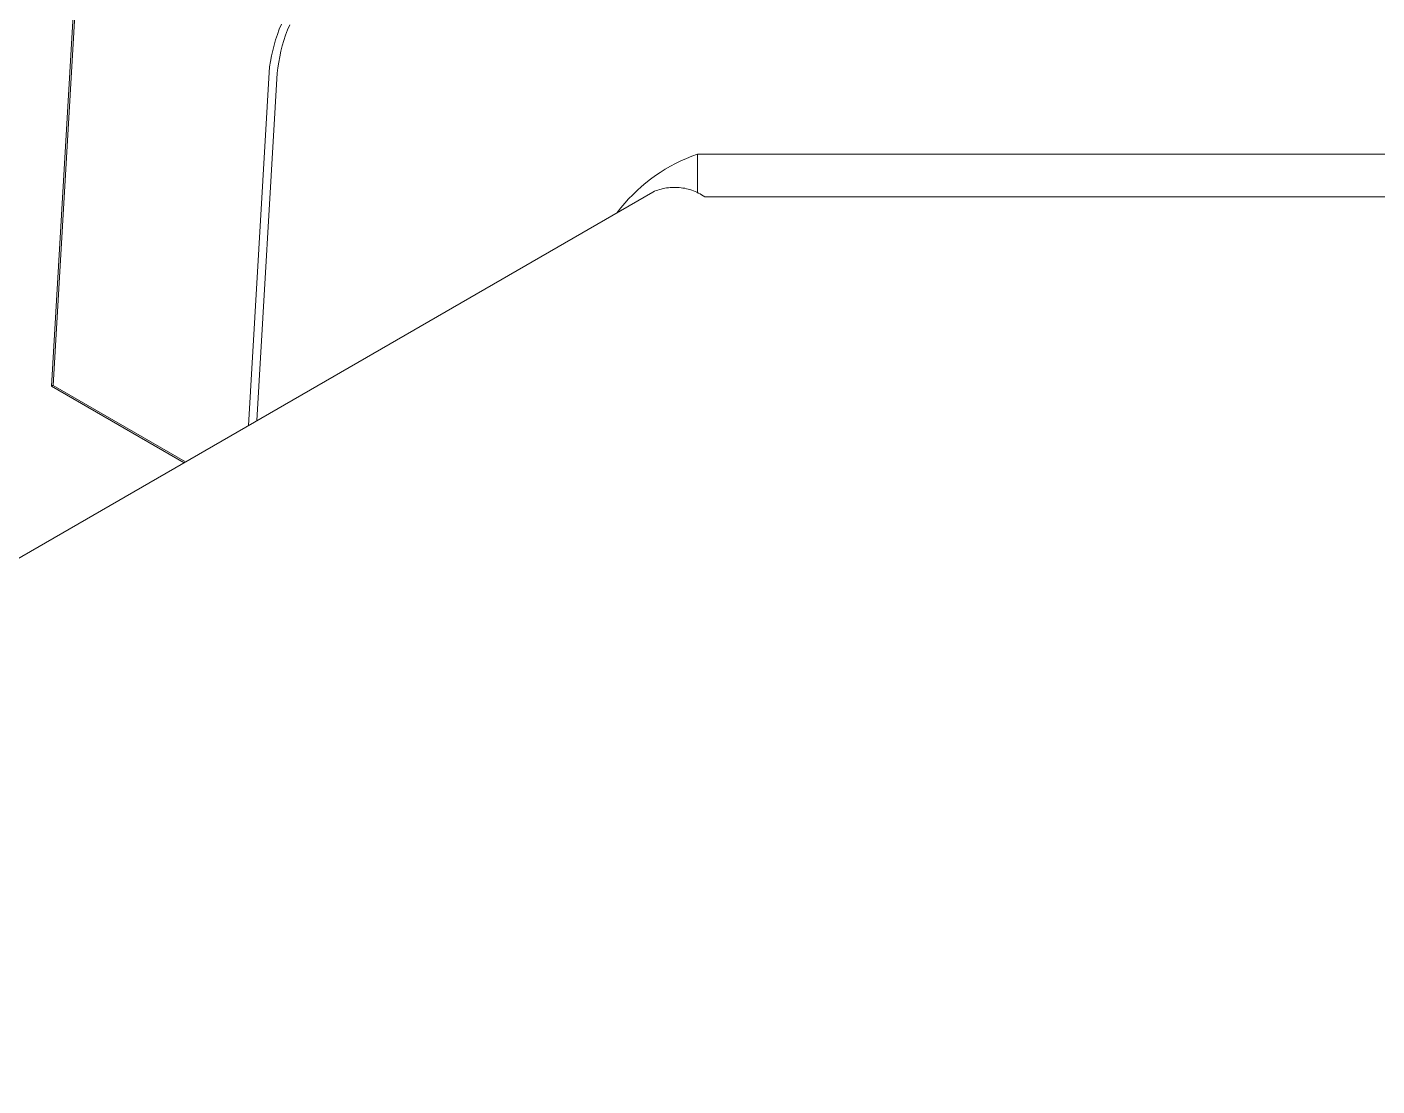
# Model space of a CAD drawing. Header units: inches. Extents: x 7 to 162, y -1 to 92.
# Drawn here: x 158.048 to 160.014, y 70.149 to 71.691 of the extents above; entities that cross this region are included whole.
import ezdxf

# ---------------------------------------------------------------- set-up
doc = ezdxf.new("R2010")
doc.units = ezdxf.units.IN
doc.layers.add('ZANO_R', color=7, linetype='Continuous', lineweight=0)

msp = doc.modelspace()

# ---------------------------------------------------------------- linework, layer by layer
at = {"layer": 'ZANO_R'}
for p, q in [((158.12017, 71.79278), (158.08364, 71.16849)), ((158.12207, 71.78583), (158.08601, 71.16949)), ((158.41867, 71.69551), (158.4156, 71.688)), ((158.41278, 71.68038), (158.41023, 71.67268)), ((158.4156, 71.688), (158.41278, 71.68038)), ((158.42481, 71.67929), (158.42226, 71.67158)), ((158.42763, 71.6869), (158.42481, 71.67929)), ((158.4307, 71.69441), (158.42763, 71.6869)), ((158.40593, 71.65703), (158.40418, 71.6491)), ((158.40794, 71.66489), (158.40593, 71.65703)), ((158.41023, 71.67268), (158.40794, 71.66489)), ((158.41997, 71.66379), (158.41795, 71.65593)), ((158.42226, 71.67158), (158.41997, 71.66379)), ((158.40271, 71.64112), (158.40151, 71.63309)), ((158.40418, 71.6491), (158.40271, 71.64112)), ((158.41474, 71.64002), (158.41354, 71.63199)), ((158.41621, 71.648), (158.41474, 71.64002)), ((158.41795, 71.65593), (158.41621, 71.648)), ((158.4006, 71.62502), (158.37052, 71.11098)), ((158.38303, 71.1182), (158.41262, 71.62393)), ((158.40151, 71.63309), (158.4006, 71.62502)), ((158.41354, 71.63199), (158.41262, 71.62393)), ((159.00062, 71.49643), (159.00848, 71.49997)), ((159.00848, 71.49997), (159.01645, 71.50325)), ((159.01645, 71.50325), (159.02453, 71.50625)), ((160.94754, 71.50625), (159.02453, 71.50625)), ((159.02453, 71.44951), (159.02453, 71.50625)), ((158.96342, 71.47478), (158.97056, 71.47962)), ((158.97056, 71.47962), (158.97785, 71.4842)), ((158.97785, 71.4842), (158.9853, 71.48854)), ((158.9853, 71.48854), (158.99289, 71.49261)), ((158.99289, 71.49261), (159.00062, 71.49643)), ((158.94307, 71.45885), (158.94967, 71.46439)), ((158.94967, 71.46439), (158.95646, 71.46971)), ((158.95646, 71.46971), (158.96342, 71.47478)), ((148.91989, 65.65465), (158.95943, 71.45098)), ((158.91868, 71.43453), (158.92446, 71.44092)), ((158.92446, 71.44092), (158.93046, 71.44711)), ((158.93046, 71.44711), (158.93667, 71.45309)), ((158.93667, 71.45309), (158.94307, 71.45885)), ((158.96186, 71.45203), (158.95943, 71.45098)), ((158.96433, 71.45299), (158.96186, 71.45203)), ((158.96683, 71.45386), (158.96433, 71.45299)), ((158.96936, 71.45465), (158.96683, 71.45386)), ((158.97192, 71.45535), (158.96936, 71.45465)), ((158.9745, 71.45596), (158.97192, 71.45535)), ((158.9771, 71.45649), (158.9745, 71.45596)), ((158.97971, 71.45693), (158.9771, 71.45649)), ((158.98234, 71.45727), (158.97971, 71.45693)), ((158.98497, 71.45753), (158.98234, 71.45727)), ((158.98762, 71.4577), (158.98497, 71.45753)), ((158.99027, 71.45777), (158.98762, 71.4577)), ((158.99292, 71.45776), (158.99027, 71.45777)), ((158.99556, 71.45766), (158.99292, 71.45776)), ((158.99821, 71.45746), (158.99556, 71.45766)), ((159.00084, 71.45718), (158.99821, 71.45746)), ((159.00346, 71.4568), (159.00084, 71.45718)), ((159.00607, 71.45634), (159.00346, 71.4568)), ((159.00867, 71.45578), (159.00607, 71.45634)), ((159.01124, 71.45514), (159.00867, 71.45578)), ((159.01378, 71.45442), (159.01124, 71.45514)), ((159.01631, 71.4536), (159.01378, 71.45442)), ((159.0188, 71.4527), (159.01631, 71.4536)), ((159.02126, 71.45171), (159.0188, 71.4527)), ((159.02368, 71.45065), (159.02126, 71.45171)), ((159.02607, 71.44949), (159.02368, 71.45065)), ((159.02842, 71.44826), (159.02607, 71.44949)), ((159.03072, 71.44695), (159.02842, 71.44826)), ((159.03297, 71.44556), (159.03072, 71.44695)), ((159.03518, 71.4441), (159.03297, 71.44556)), ((160.95144, 71.4441), (159.03518, 71.4441)), ((158.9078, 71.42117), (158.91312, 71.42794)), ((158.91312, 71.42794), (158.91868, 71.43453)), ((158.08364, 71.16849), (158.08602, 71.16966)), ((158.08364, 71.16849), (158.27689, 71.05692)), ((158.08601, 71.16949), (158.27894, 71.0581))]:
    msp.add_line(p, q, dxfattribs=at)

doc.saveas('drawing.dxf')
